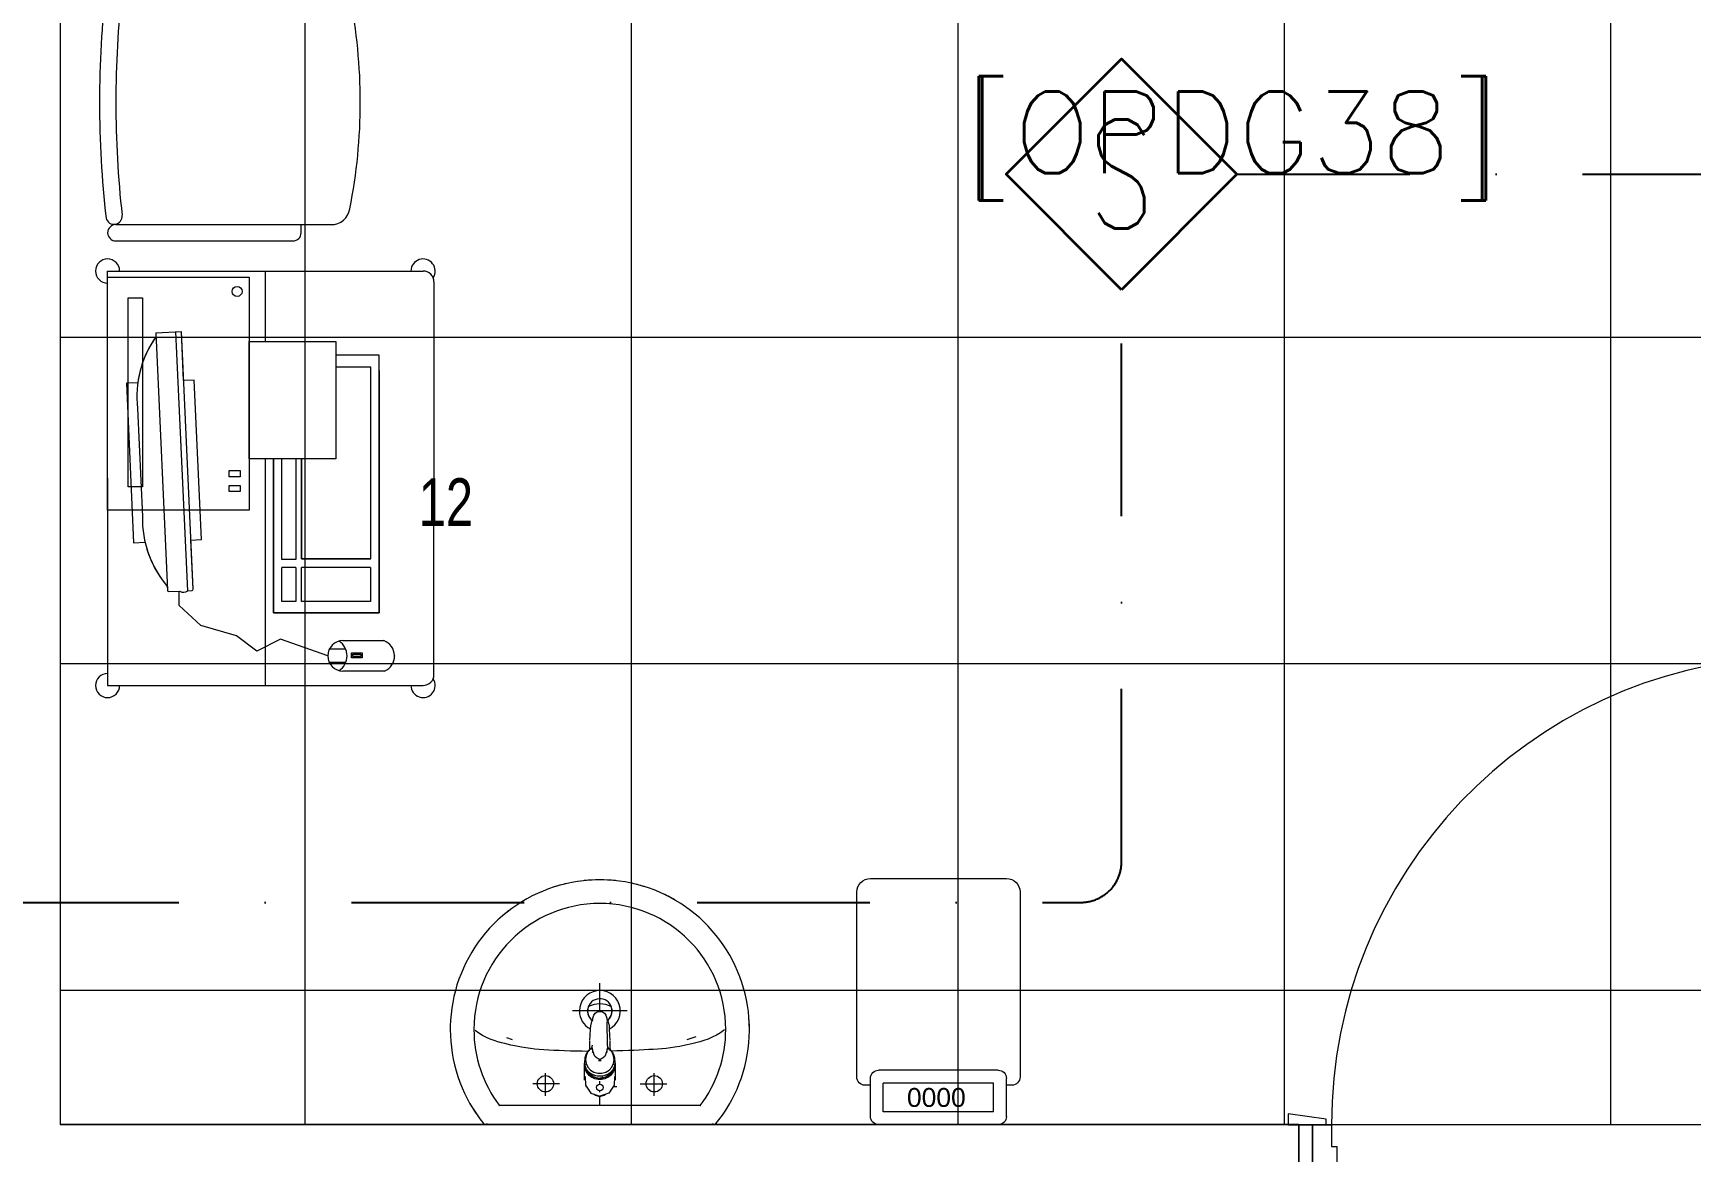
# Model space of a CAD drawing. Header units: inches. Extents: x -246178 to 57169, y -29325 to 19878.
# Drawn here: x 37900 to 40947, y -6897 to -4841 of the extents above; entities that cross this region are included whole.
import ezdxf
from ezdxf.enums import TextEntityAlignment as Align

# ---------------------------------------------------------------- set-up
doc = ezdxf.new("R2010")
doc.units = ezdxf.units.IN
doc.header["$LTSCALE"] = 25
doc.header["$MEASUREMENT"] = 0
doc.linetypes.add('DASHDOT', pattern=[25.4, 12.7, -6.35, 0, -6.35])
doc.layers.get('0').update_dxf_attribs({"color": 8})
for name, color, linetype, lineweight in [('00-Ground Floor$0$72_EGR_BASE_TEXT', 252, 'Continuous', 5), ('00-Ground Floor$0$72_EGR_EQP_TAG', 142, 'Continuous', 5), ('00-Ground Floor$0$Frame', 252, 'Continuous', 9), ('00-Ground Floor$0$LOADING', 253, 'Continuous', 5), ('00-Ground Floor$0$P-SANR-FIXT', 6, 'Continuous', 18), ('00-Ground Floor$0$P-SANR-FIXT-1', 6, 'Continuous', 13), ('00-Ground Floor$0$Walls', 251, 'Continuous', 5), ('00-Ground Floor$0$Wooden Joinery', 251, 'Continuous', 5), ('E-LITE-CLNG-CNDT', 6, 'DASHDOT', 35), ('F-ALRM-CLNG @ 100', 33, 'Continuous', 35), ('F-ALRM-CLNG-CNDT', 51, 'DASHDOT', 25)]:
    doc.layers.add(name, color=color, linetype=linetype, lineweight=lineweight)
doc.styles.add('00-Ground Floor$0$SIMPLEX', font='SIMPLEX.shx', dxfattribs={"height": 150})
doc.styles.add('00-Ground Floor$0$Standard', font='arial.ttf')
doc.styles.add('00-Ground Floor$0$X3G_ENTITY_257CFD', font='swisscl.ttf', dxfattribs={"height": 200})
doc.styles.add('DC_Simplex', font='SIMPLEX.shx', dxfattribs={"width": 0.7})

# ---------------------------------------------------------------- blocks, each defined once
blk = doc.blocks.new('00-Ground Floor$0$A$C72370EFE')
at = {"layer": '00-Ground Floor$0$Wooden Joinery'}
for p, q in [((-0.01, -0.03), (-0.01, -0.07)), ((0, -0.03), (-0.01, -0.03)), ((0.04, -0.03), (0.05, -0.03)), ((0.05, -0.03), (0.05, -0.07)), ((-0.01, -0.04), (-0.02, -0.04)), ((-0.01, -0.06), (-0.02, -0.06)), ((0.05, -0.04), (0.06, -0.04)), ((0.05, -0.06), (0.06, -0.06)), ((-0.05, -0.07), (-0.05, -0.16)), ((-0.03, -0.07), (-0.03, -0.16)), ((0, -0.07), (-0.01, -0.07)), ((0.04, -0.07), (0.05, -0.07)), ((0.07, -0.07), (0.07, -0.16)), ((0.09, -0.07), (0.09, -0.16)), ((-0.01, -0.17), (-0.02, -0.17)), ((-0.01, -0.17), (-0.01, -0.19)), ((0.05, -0.17), (0.06, -0.17)), ((0.05, -0.17), (0.05, -0.19)), ((-0.01, -0.19), (-0.02, -0.19)), ((0.05, -0.19), (0.06, -0.19))]:
    blk.add_line(p, q, dxfattribs=at)
for centre, radius, start, end in [((-0.02, -0.07), 0.03, 90, 180), ((-0.02, -0.07), 0.01, 90, 180), ((0.06, -0.07), 0.03, 0, 90), ((0.06, -0.07), 0.01, 0, 90), ((-0.02, -0.16), 0.03, 180, 270), ((-0.02, -0.16), 0.01, 180, 270), ((0.06, -0.16), 0.01, 270, 0), ((0.06, -0.16), 0.03, 270, 0)]:
    blk.add_arc(centre, radius, start, end, dxfattribs=at)
blk = doc.blocks.new('00-Ground Floor$0$A$C5DAD61B4')
at = {"layer": '00-Ground Floor$0$Wooden Joinery'}
for points in [[(80, 959.1), (80, 969.1), (10, 979.1), (10, 959.1)], [(940, 959.1), (940, 969.1), (1010, 979.1), (1010, 959.1)], [(70, 859.1), (70, 849.1), (0, 839.1), (0, 859.1)], [(120, 859.1), (120, 0), (80, 0), (80, 859.1)], [(950, 859.1), (950, 849.1), (1020, 839.1), (1020, 859.1)]]:
    blk.add_lwpolyline(points, close=True, dxfattribs=at)
for points in [[(45, 859.1), (45, 959.1), (20, 959.1), (20, 859.1), (45, 859.1)], [(45, 859.1), (80, 859.1), (80, 899.1), (90, 899.1), (90, 959.1), (45, 959.1), (45, 859.1)], [(975, 859.1), (940, 859.1), (940, 899.1), (930, 899.1), (930, 959.1), (975, 959.1), (975, 859.1)], [(975, 859.1), (975, 959.1), (1000, 959.1), (1000, 859.1), (975, 859.1)]]:
    blk.add_lwpolyline(points, dxfattribs=at)
blk.add_arc((80, 859.1), 860, 272.666, 0, dxfattribs=at)
at = {"layer": '00-Ground Floor$0$Wooden Joinery', "xscale": 999.9999999998854, "yscale": 999.9999999998854, "zscale": 999.9999999998854, "rotation": 180}
blk.add_blockref('00-Ground Floor$0$A$C72370EFE', (120, 0), dxfattribs=at)
blk = doc.blocks.new('00-Ground Floor$0$GF21016-P')
at = {"layer": '00-Ground Floor$0$LOADING', "extrusion": (-1.24384e-09, -1.20261e-09, -1)}
for p, q in [((0.0128, 0.0179), (0.0128, 0.4136)), ((0.4628, 0.0179), (0.4628, 0.4136)), ((-0.0172, 0.0179), (-0.0172, 0.3435)), ((-0.0022, 0.3585), (0.0128, 0.3585)), ((0.4778, 0.3585), (0.4628, 0.3585)), ((0.4928, 0.0179), (0.4928, 0.3435)), ((0.4778, 0.0029), (0.4778, 0.0029))]:
    blk.add_line(p, q, dxfattribs=at)
for centre, radius, start, end in [((-0.2378, -0.5362), 1.0036, 78.7568, 101.2432), ((-0.0478, 0.4136), 0.035, 0, 80.6557), ((-0.4278, 0.4136), 0.035, 99.3443, 180), ((0.0022, 0.3435), 0.015, 0, 90), ((-0.4778, 0.3435), 0.015, 90, 180), ((0.0022, 0.0179), 0.015, 270, 0), ((0.0022, 0.0179), 0.015, 180, 270), ((-0.0284, 0.0145), 0.015, 284.3864, 95.5209), ((-0.2378, 1.8734), 1.8855, 263.5119, 276.4881), ((-0.2378, 1.8928), 1.8749, 263.6341, 276.3659), ((-0.4471, 0.0145), 0.015, 84.4791, 255.6136), ((-0.4778, 0.0179), 0.015, 270, 0), ((-0.4778, 0.0179), 0.015, 180, 270)]:
    blk.add_arc(centre, radius, start, end, dxfattribs=at)
blk = doc.blocks.new('00-Ground Floor$0$FP_138-161_A_00_GFL_-0_080_Einreichung_Grundrisse_100')
at = {"layer": '00-Ground Floor$0$P-SANR-FIXT'}
blk.add_line((-0.0044, -0.0019), (-0.0045, -0.0021), dxfattribs=at)
at = {"layer": '00-Ground Floor$0$P-SANR-FIXT', "flags": 128}
blk.add_lwpolyline([(-0.0057, -0.0037), (-0.0058, -0.0039), (-0.006, -0.004)], dxfattribs=at)
blk = doc.blocks.new('00-Ground Floor$0$FP_139-161_A_00_GFL_-0_080_Einreichung_Grundrisse_100')
at = {"layer": '00-Ground Floor$0$P-SANR-FIXT'}
blk.add_line((0.0045, -0.0022), (0.0044, -0.002), dxfattribs=at)
at = {"layer": '00-Ground Floor$0$P-SANR-FIXT', "flags": 128}
blk.add_lwpolyline([(0.006, -0.004), (0.0059, -0.0039), (0.0057, -0.0038)], dxfattribs=at)
blk = doc.blocks.new('00-Ground Floor$0$IS_Ceraplus_B8204_BIM_BG _1_ - B8204AA - CERAPLUS single lever basin mixer with pop-up waste-V137-161_A_00_GFL_-0_080_Einreichung_Grundrisse_100')
at = {"layer": '00-Ground Floor$0$P-SANR-FIXT-1'}
h = blk.add_hatch(dxfattribs=at)
h.set_pattern_fill('FP_26', color=256, style=0, pattern_type=2)
h.set_pattern_definition([(225, (0.009, 0), (0.010607, -0.010607), []), (315, (0.009, 0), (0.010607, 0.010607), [])])
h.paths.add_polyline_path([(0.0056, -0.002), (0.0058, -0.0024), (0.0058, -0.0021)])
h.paths.add_polyline_path([(0.007, -0.0039), (0.0088, -0.0045), (0.0084, -0.0043)])
at = {"layer": '00-Ground Floor$0$LOADING'}
for p, q in [((-0.028, 0), (-0.028, -0.0281)), ((-0.0262, -0.0282), (-0.0263, -0.0287)), ((0.0263, -0.0287), (0.0262, -0.0282)), ((0.0262, -0.0293), (0.0263, -0.0287)), ((0.028, -0.0281), (0.028, 0)), ((-0.0274, -0.0337), (-0.0271, -0.0392)), ((-0.0137, -0.0512), (-0.0129, -0.0517)), ((0.0124, -0.052), (0.0133, -0.0515)), ((0.0185, -0.0618), (0.019, -0.0539)), ((0.019, -0.0539), (0.0188, -0.0561)), ((0.0271, -0.0392), (0.0274, -0.0337)), ((0.014, -0.0647), (0.0133, -0.1077))]:
    blk.add_line(p, q, dxfattribs=at)
at = {"layer": '00-Ground Floor$0$LOADING', "flags": 128}
for points in [[(-0.0272, -0.0069), (-0.0266, 0.009), (-0.0165, 0.0236), (0, 0.0291)], [(0.0272, -0.0069), (0.0266, 0.009), (0.0165, 0.0236), (0, 0.0291)], [(-0.0176, -0.0568), (-0.0224, -0.0513), (-0.0254, -0.0448), (-0.0264, -0.0376), (-0.0253, -0.0305), (-0.0222, -0.024), (-0.0172, -0.0186), (-0.0109, -0.0147), (-0.0037, -0.0127), (0.0037, -0.0127), (0.0109, -0.0147), (0.0172, -0.0186), (0.0222, -0.024), (0.0253, -0.0305), (0.0264, -0.0376), (0.0254, -0.0448), (0.0224, -0.0513), (0.0176, -0.0568)], [(-0.0271, -0.0393), (-0.027, -0.0403), (-0.0269, -0.0414), (-0.0267, -0.0424), (-0.0265, -0.0434), (-0.0262, -0.0444), (-0.0259, -0.0454), (-0.0255, -0.0464), (-0.0252, -0.0474), (-0.0247, -0.0484), (-0.0243, -0.0493), (-0.0238, -0.0502), (-0.0232, -0.0511), (-0.0226, -0.052), (-0.022, -0.0529), (-0.0214, -0.0537), (-0.0207, -0.0545), (-0.0199, -0.0553), (-0.0192, -0.0561), (-0.0184, -0.0568), (-0.0176, -0.0575), (-0.0173, -0.0577)], [(-0.019, -0.0539), (-0.0185, -0.0615), (-0.0185, -0.0618)], [(-0.0162, -0.0579), (-0.0156, -0.058), (-0.0151, -0.0581), (-0.0146, -0.0583), (-0.0142, -0.0586), (-0.0139, -0.0588), (-0.0138, -0.0591)], [(-0.0138, -0.0591), (-0.0139, -0.0612), (-0.014, -0.0633)], [(0.0138, -0.0591), (0.0139, -0.0588), (0.0142, -0.0586), (0.0146, -0.0583), (0.0151, -0.0581), (0.0156, -0.058), (0.0162, -0.0579)], [(0.014, -0.0633), (0.0139, -0.0612), (0.0138, -0.0591)], [(0.0171, -0.0578), (0.0174, -0.0575), (0.0176, -0.0568)], [(0.0173, -0.0577), (0.0181, -0.057), (0.0189, -0.0563), (0.0197, -0.0556), (0.0204, -0.0548), (0.0211, -0.054), (0.0218, -0.0532), (0.0224, -0.0523), (0.023, -0.0514), (0.0236, -0.0505), (0.0241, -0.0496), (0.0246, -0.0487), (0.025, -0.0477), (0.0254, -0.0467), (0.0258, -0.0458), (0.0261, -0.0448), (0.0264, -0.0437), (0.0266, -0.0427), (0.0268, -0.0417), (0.027, -0.0407), (0.0271, -0.0396), (0.0271, -0.0393)], [(-0.0181, -0.0728), (-0.0177, -0.083), (-0.0172, -0.0938)], [(0.0172, -0.0938), (0.0177, -0.083), (0.0181, -0.0728)], [(0.0184, -0.0651), (0.0184, -0.0652), (0.0184, -0.0652), (0.0184, -0.0652), (0.0184, -0.0654), (0.0184, -0.0655)], [(-0.0129, -0.1142), (-0.0124, -0.1161), (-0.0118, -0.1179), (-0.0109, -0.1197), (-0.0098, -0.1214), (-0.0084, -0.123), (-0.0067, -0.1244), (-0.0047, -0.1255), (-0.0025, -0.1263), (0, -0.1266)], [(0, -0.1266), (0.0025, -0.1263), (0.0047, -0.1255), (0.0067, -0.1244), (0.0084, -0.123), (0.0098, -0.1214), (0.0109, -0.1197), (0.0118, -0.1179), (0.0124, -0.1161), (0.0129, -0.1142)]]:
    blk.add_lwpolyline(points, dxfattribs=at)
at = {"layer": '00-Ground Floor$0$LOADING'}
for centre, radius, start, end in [((0, 0.0135), 0.00603, 0, 180), ((0, 0.0135), 0.00603, 180, 0), ((-0.009, 0), 0.005, 300, 315), ((0.009, 0), 0.005, 225, 240)]:
    blk.add_arc(centre, radius, start, end, dxfattribs=at)
for centre, major_axis, start_param, end_param in [((0, -0.0281), (-0.028, 0), 4.712389, 6.47291), ((0, -0.0287), (0.0267, 0), 1.570796, 3.036556), ((0, -0.0287), (0.0263, 0), 2.625648, 2.791756), ((0, -0.0287), (-0.0263, 0), 4.712389, 5.759587), ((0, -0.0281), (0.028, 0), 6.093357, 7.853982), ((0, -0.0287), (0.0267, 0), 0.105099, 1.570796), ((0, -0.0287), (0.0262, 0), 0.523599, 1.570796), ((0, -0.0287), (0.0262, 0), 0.349919, 0.515945), ((0, -0.0321), (0.0275, 0), 3.141823, 3.202701), ((0, -0.0321), (0.0275, 0), 3.239313, 3.439417), ((0, -0.0281), (0.028, 0), 3.371221, 3.483334), ((0, -0.0312), (0.0248, 0), 4.111947, 4.191073), ((0, -0.0281), (0.028, 0), 4.202431, 4.259552), ((0, -0.0287), (0.0263, 0), 4.169225, 4.2325), ((0, -0.0281), (0.028, 0), 5.172057, 5.222265), ((0, -0.0287), (0.0267, 0), 6.059374, 6.108652), ((0, -0.0321), (0.0275, 0), 5.985527, 6.185455), ((0, -0.0281), (0.028, 0), 5.94107, 6.05344), ((0, -0.0321), (0.0275, 0), 6.222066, 6.282955)]:
    blk.add_ellipse(centre, major_axis=major_axis, ratio=0.961262, start_param=start_param, end_param=end_param, dxfattribs=at)
for points, knots in [([(-0.0215, -0.0162), (-0.0216, -0.0163), (-0.0219, -0.0167), (-0.0227, -0.0177), (-0.0238, -0.0192), (-0.0249, -0.0211), (-0.0258, -0.0231), (-0.0266, -0.0253), (-0.0273, -0.0282), (-0.0275, -0.0305), (-0.0275, -0.0321)], [0.7859035, 0.7859035, 0.7859035, 0.7859035, 0.7916667, 0.8055556, 0.8333333, 0.8611111, 0.8888889, 0.9166667, 0.9444444, 1, 1, 1, 1]), ([(0.021, -0.0157), (0.0208, -0.0154), (0.0203, -0.0149), (0.0192, -0.0139), (0.0177, -0.0127), (0.0161, -0.0117), (0.0148, -0.0109), (0.0138, -0.0104), (0.0127, -0.0099), (0.0113, -0.0093), (0.0087, -0.0084), (0.0048, -0.0075), (0, -0.0071), (-0.0048, -0.0075), (-0.0087, -0.0084), (-0.0113, -0.0093), (-0.0127, -0.0099), (-0.0138, -0.0104), (-0.0148, -0.0109), (-0.0161, -0.0117), (-0.0177, -0.0127), (-0.0191, -0.0139), (-0.0202, -0.0149), (-0.0208, -0.0154), (-0.021, -0.0157)], [0.2222222, 0.2222222, 0.2222222, 0.2222222, 0.2361111, 0.25, 0.2777778, 0.3055556, 0.3194444, 0.3333333, 0.3472222, 0.3611111, 0.3888889, 0.4444444, 0.5, 0.5555556, 0.6111111, 0.6388889, 0.6527778, 0.6666667, 0.6805556, 0.6944444, 0.7222222, 0.75, 0.7638889, 0.7777778, 0.7777778, 0.7777778, 0.7777778]), ([(0.0275, -0.0321), (0.0275, -0.0305), (0.0273, -0.0282), (0.0266, -0.0253), (0.0258, -0.0231), (0.0249, -0.0211), (0.0238, -0.0192), (0.0227, -0.0177), (0.0219, -0.0167), (0.0216, -0.0163), (0.0215, -0.0162)], [0, 0, 0, 0, 0.0555556, 0.0833333, 0.1111111, 0.1388889, 0.1666667, 0.1944444, 0.2083333, 0.2142181, 0.2142181, 0.2142181, 0.2142181]), ([(-0.0188, -0.0538), (-0.0188, -0.0547), (-0.0186, -0.0582), (-0.0185, -0.0619), (-0.0184, -0.0646)], [0.6724021, 0.6724021, 0.6724021, 0.6724021, 0.75, 1, 1, 1, 1]), ([(-0.0162, -0.0579), (-0.0162, -0.0578), (-0.0163, -0.0578), (-0.0165, -0.0577), (-0.0166, -0.0575), (-0.0167, -0.0574), (-0.0169, -0.0573), (-0.017, -0.0572), (-0.0172, -0.0571), (-0.0173, -0.057), (-0.0175, -0.0569), (-0.0176, -0.0568)], [0, 0, 0, 0, 0.1, 0.2, 0.3, 0.4, 0.5, 0.6, 0.7, 0.8, 1, 1, 1, 1]), ([(-0.0148, -0.0587), (-0.015, -0.0586), (-0.0159, -0.0583), (-0.0167, -0.058), (-0.0172, -0.0578)], [0.8, 0.8, 0.8, 0.8, 0.85, 1, 1, 1, 1]), ([(0, -0.0378), (-0.0005, -0.038), (-0.0012, -0.0384), (-0.0021, -0.0389), (-0.0028, -0.0393), (-0.0035, -0.0397), (-0.0042, -0.04), (-0.0049, -0.0405), (-0.0055, -0.0409), (-0.0061, -0.0414), (-0.0067, -0.0419), (-0.0072, -0.0424), (-0.0078, -0.0429), (-0.0083, -0.0435), (-0.0088, -0.0441), (-0.0092, -0.0446), (-0.0096, -0.0452), (-0.01, -0.0459), (-0.0103, -0.0466), (-0.0105, -0.0472), (-0.0107, -0.0477), (-0.0108, -0.0481), (-0.0109, -0.0484), (-0.0111, -0.0489), (-0.0114, -0.0497), (-0.0118, -0.0509), (-0.0122, -0.0521), (-0.0124, -0.053), (-0.0126, -0.0537), (-0.0128, -0.0544), (-0.0129, -0.0552), (-0.0131, -0.0559), (-0.0132, -0.0566), (-0.0134, -0.0572), (-0.0136, -0.0581), (-0.0137, -0.0587), (-0.0138, -0.0591)], [0, 0, 0, 0, 0.055556, 0.083333, 0.111111, 0.138889, 0.166667, 0.194444, 0.222222, 0.25, 0.277778, 0.305556, 0.333333, 0.361111, 0.388889, 0.416667, 0.444444, 0.472222, 0.5, 0.527778, 0.541667, 0.555556, 0.569444, 0.583333, 0.611111, 0.666667, 0.722222, 0.75, 0.777778, 0.805556, 0.833333, 0.861111, 0.888889, 0.916667, 0.944444, 1, 1, 1, 1]), ([(0, -0.0357), (-0.0006, -0.0357), (-0.0013, -0.0357), (-0.002, -0.0357), (-0.0022, -0.0357)], [0, 0, 0, 0, 0.1, 0.1298359, 0.1298359, 0.1298359, 0.1298359]), ([(0.0022, -0.0357), (0.002, -0.0357), (0.0013, -0.0357), (0.0006, -0.0357), (0, -0.0357)], [0.8701578, 0.8701578, 0.8701578, 0.8701578, 0.9, 1, 1, 1, 1]), ([(0.0138, -0.0591), (0.0137, -0.0587), (0.0136, -0.0581), (0.0134, -0.0572), (0.0132, -0.0566), (0.0131, -0.0559), (0.0129, -0.0552), (0.0128, -0.0544), (0.0126, -0.0537), (0.0124, -0.053), (0.0122, -0.0521), (0.0118, -0.0509), (0.0114, -0.0497), (0.0111, -0.0489), (0.0109, -0.0484), (0.0108, -0.0481), (0.0107, -0.0477), (0.0105, -0.0472), (0.0103, -0.0466), (0.01, -0.0459), (0.0096, -0.0452), (0.0092, -0.0446), (0.0088, -0.0441), (0.0083, -0.0435), (0.0078, -0.0429), (0.0072, -0.0424), (0.0067, -0.0419), (0.0061, -0.0414), (0.0055, -0.0409), (0.0049, -0.0405), (0.0042, -0.04), (0.0035, -0.0397), (0.0028, -0.0393), (0.0021, -0.0389), (0.0012, -0.0384), (0.0005, -0.038), (0, -0.0378)], [0, 0, 0, 0, 0.055556, 0.083333, 0.111111, 0.138889, 0.166667, 0.194444, 0.222222, 0.25, 0.277778, 0.333333, 0.388889, 0.416667, 0.430556, 0.444444, 0.458333, 0.472222, 0.5, 0.527778, 0.555556, 0.583333, 0.611111, 0.638889, 0.666667, 0.694444, 0.722222, 0.75, 0.777778, 0.805556, 0.833333, 0.861111, 0.888889, 0.916667, 0.944444, 1, 1, 1, 1]), ([(0.0141, -0.0613), (0.0141, -0.0611), (0.0143, -0.0608), (0.0145, -0.0604), (0.0148, -0.06), (0.0151, -0.0596), (0.0153, -0.0594), (0.0155, -0.0592), (0.0156, -0.059), (0.0158, -0.0588), (0.016, -0.0587), (0.0163, -0.0585), (0.0165, -0.0583), (0.0166, -0.0582)], [0.3333333, 0.3333333, 0.3333333, 0.3333333, 0.4166667, 0.5, 0.5833333, 0.6666667, 0.7083333, 0.75, 0.7916667, 0.8333333, 0.875, 0.9166667, 1, 1, 1, 1]), ([(0.0176, -0.0568), (0.0175, -0.0569), (0.0173, -0.057), (0.0172, -0.0571), (0.017, -0.0572), (0.0169, -0.0573), (0.0167, -0.0574), (0.0166, -0.0575), (0.0165, -0.0577), (0.0163, -0.0578), (0.0162, -0.0578), (0.0162, -0.0579)], [0, 0, 0, 0, 0.2, 0.3, 0.4, 0.5, 0.6, 0.7, 0.8, 0.9, 1, 1, 1, 1]), ([(0.0184, -0.0646), (0.0185, -0.0619), (0.0186, -0.0582), (0.0188, -0.0547), (0.0188, -0.0538)], [0, 0, 0, 0, 0.25, 0.3275586, 0.3275586, 0.3275586, 0.3275586]), ([(-0.0131, -0.1116), (-0.0132, -0.1115), (-0.0135, -0.1109), (-0.0141, -0.1099), (-0.0147, -0.1086), (-0.0153, -0.1072), (-0.0159, -0.1053), (-0.0167, -0.1021), (-0.0171, -0.0992), (-0.0171, -0.0973)], [0.4856715, 0.4856715, 0.4856715, 0.4856715, 0.5, 0.55, 0.6, 0.65, 0.7, 0.8, 1, 1, 1, 1]), ([(-0.0132, -0.1091), (-0.0132, -0.1096), (-0.0132, -0.1103), (-0.0132, -0.1111), (-0.0132, -0.1115), (-0.0132, -0.1118), (-0.0131, -0.1122), (-0.0131, -0.1125), (-0.0131, -0.1128), (-0.0131, -0.1131), (-0.013, -0.1134), (-0.013, -0.1138), (-0.0129, -0.1141), (-0.0129, -0.1142)], [0.2, 0.2, 0.2, 0.2, 0.4, 0.5, 0.55, 0.6, 0.65, 0.7, 0.75, 0.8, 0.85, 0.9, 1, 1, 1, 1]), ([(0.0129, -0.1142), (0.0129, -0.1141), (0.013, -0.1138), (0.013, -0.1134), (0.0131, -0.1131), (0.0131, -0.1128), (0.0131, -0.1125), (0.0131, -0.1122), (0.0132, -0.1118), (0.0132, -0.1115), (0.0132, -0.1111), (0.0132, -0.1103), (0.0132, -0.1096), (0.0132, -0.1091)], [0, 0, 0, 0, 0.1, 0.15, 0.2, 0.25, 0.3, 0.35, 0.4, 0.45, 0.5, 0.6, 0.8, 0.8, 0.8, 0.8]), ([(0.0131, -0.1116), (0.0133, -0.1113), (0.0137, -0.1106), (0.0142, -0.1096), (0.0147, -0.1084), (0.0153, -0.1072), (0.0159, -0.1053), (0.0167, -0.1021), (0.0171, -0.0992), (0.0171, -0.0973)], [-0.5143371, -0.5143371, -0.5143371, -0.5143371, -0.475, -0.4375, -0.4, -0.35, -0.3, -0.2, 0, 0, 0, 0])]:
    blk.add_open_spline(points, degree=3, knots=knots, dxfattribs=at)
for points in [[(-0.0172, -0.0578), (-0.0171, -0.0578), (-0.0169, -0.058), (-0.0167, -0.0581), (-0.0166, -0.0582)], [(-0.0162, -0.0579), (-0.0162, -0.0579), (-0.0164, -0.0581), (-0.0165, -0.0582), (-0.0166, -0.0583), (-0.0166, -0.0582), (-0.0166, -0.0582)], [(-0.0166, -0.0582), (-0.0163, -0.0585), (-0.0156, -0.059), (-0.0148, -0.0599), (-0.0142, -0.0609), (-0.0139, -0.0617), (-0.0138, -0.0621)], [(0.0172, -0.0578), (0.0168, -0.0579), (0.0158, -0.0583), (0.0147, -0.0587), (0.0141, -0.059)], [(0.0166, -0.0582), (0.0166, -0.0582), (0.0166, -0.0583), (0.0165, -0.0582), (0.0164, -0.0581), (0.0162, -0.0579), (0.0162, -0.0579)], [(0.0166, -0.0582), (0.0167, -0.0582), (0.0168, -0.0581), (0.0169, -0.058), (0.0169, -0.058)], [(0.0169, -0.058), (0.017, -0.0579), (0.0171, -0.0579), (0.0171, -0.0578)], [(-0.0184, -0.0646), (-0.0183, -0.0659), (-0.0182, -0.0684), (-0.0181, -0.0709), (-0.0181, -0.0721)], [(-0.014, -0.0633), (-0.014, -0.0633), (-0.014, -0.0633), (-0.014, -0.0633)], [(-0.014, -0.0646), (-0.014, -0.0644), (-0.014, -0.064), (-0.014, -0.0635), (-0.014, -0.0633)], [(0.014, -0.0633), (0.014, -0.0633), (0.014, -0.0633), (0.014, -0.0633)], [(0.014, -0.0633), (0.014, -0.0635), (0.014, -0.064), (0.014, -0.0644), (0.014, -0.0647)], [(0.0181, -0.0721), (0.0181, -0.0709), (0.0182, -0.0684), (0.0183, -0.0659), (0.0184, -0.0646)], [(-0.0172, -0.0938), (-0.0172, -0.0944), (-0.0172, -0.0956), (-0.0171, -0.0967), (-0.0171, -0.0973)], [(0.0171, -0.0973), (0.0171, -0.0967), (0.0172, -0.0956), (0.0172, -0.0944), (0.0172, -0.0938)]]:
    blk.add_open_spline(points, degree=3, dxfattribs=at)
for name in ['00-Ground Floor$0$FP_138-161_A_00_GFL_-0_080_Einreichung_Grundrisse_100', '00-Ground Floor$0$FP_139-161_A_00_GFL_-0_080_Einreichung_Grundrisse_100']:
    blk.add_blockref(name, (0, 0), dxfattribs=at)
blk = doc.blocks.new('00-Ground Floor$0$_100_WB_KER_REN_55x45x18 - _100_WB_KER_REN_55x45x18-V63-161_A_00_GFL_-0_080_Einreichung_Grundrisse_100')
at = {"layer": '00-Ground Floor$0$LOADING'}
for p, q in [((-0.2075, 0.225), (-0.2075, 0.2227)), ((0.2074, 0.225), (-0.2074, 0.225)), ((0.2075, 0.2227), (0.2075, 0.225)), ((-0.1855, 0.1899), (0.1855, 0.1899)), ((0, 0.1899), (0, 0.1724)), ((-0.1, 0.172), (-0.1, 0.1303)), ((-0.0259, 0.155), (-0.0315, 0.155)), ((0, 0.1656), (0, 0.1628)), ((0.026, 0.155), (0.0248, 0.155)), ((0.1, 0.172), (0.1, 0.1303)), ((-0.0744, 0.15), (-0.1234, 0.15)), ((0, 0.1509), (0, 0.1454)), ((0, 0.1422), (0, 0.1399)), ((0.0744, 0.15), (0.1234, 0.15)), ((-0.1763, 0.0637), (-0.1598, 0.0692)), ((0.1605, 0.0691), (0.1707, 0.0656)), ((-0.05, 0.0161), (0.05, 0.0161)), ((0, 0.0168), (0, -0.0348))]:
    blk.add_line(p, q, dxfattribs=at)
at = {"layer": '00-Ground Floor$0$LOADING', "flags": 128}
for points in [[(-0.2121, 0.225), (-0.219, 0.2164), (-0.2254, 0.2075), (-0.2316, 0.1983), (-0.2373, 0.189), (-0.2427, 0.1794), (-0.2476, 0.1696), (-0.2522, 0.1596), (-0.2564, 0.1494), (-0.2602, 0.1391), (-0.2635, 0.1286), (-0.2665, 0.118), (-0.269, 0.1073), (-0.271, 0.0965), (-0.2727, 0.0856), (-0.2739, 0.0747), (-0.2747, 0.0637), (-0.275, 0.0527), (-0.275, 0.05)], [(0.275, 0.05), (0.2748, 0.061), (0.2741, 0.072), (0.273, 0.0829), (0.2715, 0.0938), (0.2695, 0.1046), (0.2671, 0.1154), (0.2643, 0.126), (0.261, 0.1365), (0.2574, 0.1469), (0.2533, 0.1571), (0.2488, 0.1671), (0.2439, 0.177), (0.2387, 0.1866), (0.233, 0.1961), (0.227, 0.2053), (0.2206, 0.2142), (0.2138, 0.2229), (0.2121, 0.225)], [(-0.275, 0.05), (-0.2748, 0.039), (-0.2741, 0.028), (-0.273, 0.0171), (-0.2715, 0.0062), (-0.2695, -0.0046), (-0.2671, -0.0154), (-0.2643, -0.026), (-0.261, -0.0365), (-0.2574, -0.0469), (-0.2533, -0.0571), (-0.2488, -0.0671), (-0.2439, -0.077), (-0.2387, -0.0866), (-0.233, -0.0961), (-0.227, -0.1053), (-0.2206, -0.1142), (-0.2138, -0.1229), (-0.2067, -0.1313), (-0.1993, -0.1395), (-0.1916, -0.1473), (-0.1836, -0.1548), (-0.1752, -0.162), (-0.1666, -0.1688), (-0.1577, -0.1753), (-0.1486, -0.1814), (-0.1392, -0.1872), (-0.1296, -0.1925), (-0.1198, -0.1975), (-0.1098, -0.2021), (-0.0996, -0.2063), (-0.0893, -0.2101), (-0.0788, -0.2135), (-0.0682, -0.2164), (-0.0575, -0.2189), (-0.0467, -0.221), (-0.0359, -0.2227), (-0.0249, -0.2239), (-0.014, -0.2246), (-0.003, -0.225), (0.008, -0.2249), (0.019, -0.2243), (0.03, -0.2234), (0.0409, -0.2219), (0.0517, -0.2201), (0.0625, -0.2178), (0.0731, -0.2151), (0.0837, -0.212), (0.0941, -0.2084), (0.1043, -0.2044), (0.1144, -0.2001), (0.1243, -0.1953), (0.1341, -0.1901), (0.1436, -0.1846), (0.1528, -0.1786), (0.1618, -0.1723), (0.1706, -0.1657), (0.1791, -0.1587), (0.1873, -0.1514), (0.1952, -0.1437), (0.2028, -0.1358), (0.21, -0.1275), (0.217, -0.119), (0.2236, -0.1101), (0.2298, -0.1011), (0.2356, -0.0918), (0.2411, -0.0822), (0.2462, -0.0725), (0.2509, -0.0625), (0.2552, -0.0524), (0.2591, -0.0421), (0.2626, -0.0317), (0.2656, -0.0211), (0.2683, -0.0104), (0.2705, 0.0003), (0.2722, 0.0112), (0.2736, 0.0221), (0.2745, 0.0331), (0.2749, 0.0441), (0.275, 0.05)]]:
    blk.add_lwpolyline(points, dxfattribs=at)
at = {"layer": '00-Ground Floor$0$LOADING'}
for centre in [(-0.1, 0.15), (0.1, 0.15)]:
    blk.add_circle(centre, 0.015, dxfattribs=at)
for centre, radius, start, end in [((0, 0.05), 0.275, 140.4788, 141.2381), ((0, 0.05), 0.275, 38.7619, 39.5212), ((0, 0.05), 0.275, 145.9324, 150.3591), ((0, 0.05), 0.2315, 142.8209, 180), ((0, 0.05), 0.2315, 0, 37.1791), ((0, 0.05), 0.275, 29.6409, 34.0676), ((0, 0.155), 0.0175, 54.0899, 125.9101), ((0, 0.155), 0.0175, 68.869, 83.8798), ((0, 0.155), 0.0175, 251.9463, 258.2346), ((0, 0.05), 0.275, 180, 183.6225), ((0, 0.05), 0.2315, 180, 0), ((0, 0.0161), 0.0375, 117.1305, 0), ((0, 0.0161), 0.0225, 129.5025, 0), ((0, 0.0161), 0.0225, 138.0808, 143.3939), ((0, 0.0161), 0.0225, 0, 51.4286), ((0, 0.0161), 0.0225, 36.616, 41.9265), ((0, 0.0161), 0.0375, 0, 61.4146), ((0, 0.0161), 0.0225, 180, 193.3417), ((0, 0.0161), 0.0225, 197.0466, 201.508), ((0, 0.0161), 0.0225, 156.725, 162.0134), ((0, 0.05), 0.047, 243.4433, 296.5567), ((0, 0.0161), 0.0225, 17.9887, 23.276), ((0, 0.0161), 0.0225, 338.492, 342.9534), ((0, 0.0161), 0.0225, 346.6583, 0), ((0, 0.05), 0.275, 307.6689, 312), ((0, 0.05), 0.275, 240, 245.6589), ((0, 0.05), 0.275, 252, 257.5535), ((0, 0.05), 0.275, 282.9241, 288), ((0, 0.05), 0.275, 264, 276)]:
    blk.add_arc(centre, radius, start, end, dxfattribs=at)
for points, knots in [([(-0.2074, 0.225), (-0.2078, 0.225), (-0.2086, 0.225), (-0.2095, 0.225), (-0.2102, 0.225), (-0.2106, 0.225), (-0.2109, 0.225), (-0.2111, 0.225), (-0.2114, 0.225), (-0.2116, 0.225), (-0.2118, 0.225), (-0.2119, 0.225), (-0.2119, 0.225)], [-1, -1, -1, -1, -0.8333333, -0.6666667, -0.5833333, -0.5, -0.4583333, -0.4166667, -0.3333333, -0.2916667, -0.25, -0.1666667, -0.1666667, -0.1666667, -0.1666667]), ([(0.2119, 0.225), (0.2119, 0.225), (0.2118, 0.225), (0.2116, 0.225), (0.2114, 0.225), (0.2111, 0.225), (0.2109, 0.225), (0.2106, 0.225), (0.2102, 0.225), (0.2095, 0.225), (0.2086, 0.225), (0.2078, 0.225), (0.2074, 0.225)], [-0.8333333, -0.8333333, -0.8333333, -0.8333333, -0.75, -0.7083333, -0.6666667, -0.5833333, -0.5416667, -0.5, -0.4166667, -0.3333333, -0.1666667, 0, 0, 0, 0]), ([(-0.0037, 0.1721), (-0.0046, 0.1719), (-0.0064, 0.1714), (-0.0081, 0.1705), (-0.009, 0.17)], [0.5653198, 0.5653198, 0.5653198, 0.5653198, 0.6111111, 0.6666667, 0.6666667, 0.6666667, 0.6666667]), ([(0.009, 0.17), (0.0086, 0.1703), (0.0077, 0.1708), (0.0059, 0.1715), (0.0046, 0.1719), (0.0037, 0.1721)], [0.3333333, 0.3333333, 0.3333333, 0.3333333, 0.3611111, 0.3888889, 0.4346482, 0.4346482, 0.4346482, 0.4346482]), ([(-0.2294, 0.0509), (-0.2103, 0.066), (-0.1431, 0.0839), (-0.1084, 0.0863), (-0.0496, 0.0893), (-0.0206, 0.0899)], [0.0392191, 0.0392191, 0.0392191, 0.0392191, 0.1715289, 0.4228457, 0.6475389, 0.6475389, 0.6475389, 0.6475389]), ([(0.0209, 0.0903), (0.0512, 0.0901), (0.1113, 0.0879), (0.1514, 0.0828), (0.2115, 0.0665), (0.2292, 0.052)], [0.7533082, 0.7533082, 0.7533082, 0.7533082, 0.9865548, 1.235629, 1.3638988, 1.3638988, 1.3638988, 1.3638988]), ([(-0.0141, 0.0337), (-0.0162, 0.0319), (-0.0207, 0.0267), (-0.0225, 0.02), (-0.0225, 0.0161)], [0.7144203, 0.7144203, 0.7144203, 0.7144203, 0.8333333, 1, 1, 1, 1]), ([(0.0225, 0.0161), (0.0225, 0.0187), (0.0216, 0.0239), (0.0182, 0.0298), (0.0152, 0.0327), (0.0141, 0.0337)], [0, 0, 0, 0, 0.1111111, 0.2222222, 0.285568, 0.285568, 0.285568, 0.285568])]:
    blk.add_open_spline(points, degree=3, knots=knots, dxfattribs=at)
for points in [[(-0.2075, 0.2227), (-0.2075, 0.2231), (-0.2075, 0.2235), (-0.2075, 0.2239)], [(0.2075, 0.2239), (0.2075, 0.2235), (0.2075, 0.2231), (0.2075, 0.2227)], [(-0.1852, 0.1899), (-0.1853, 0.1899), (-0.1854, 0.1899), (-0.1855, 0.1899)], [(0.1855, 0.1899), (0.1854, 0.1899), (0.1853, 0.1899), (0.1852, 0.1899)], [(-0.0009, 0.1725), (-0.0013, 0.1725), (-0.0018, 0.1724), (-0.0022, 0.1724)], [(0.0022, 0.1724), (0.0018, 0.1724), (0.0013, 0.1725), (0.0009, 0.1725)], [(-0.0225, 0.0161), (-0.0225, 0.0147), (-0.0222, 0.012), (-0.0215, 0.0093), (-0.021, 0.008)], [(0.021, 0.008), (0.0215, 0.0093), (0.0222, 0.012), (0.0225, 0.0147), (0.0225, 0.0161)]]:
    blk.add_open_spline(points, degree=3, dxfattribs=at)
at = {"layer": '00-Ground Floor$0$LOADING', "xscale": -1, "rotation": 5.088887490341627e-12}
blk.add_blockref('00-Ground Floor$0$IS_Ceraplus_B8204_BIM_BG _1_ - B8204AA - CERAPLUS single lever basin mixer with pop-up waste-V137-161_A_00_GFL_-0_080_Einreichung_Grundrisse_100', (0, 0.1434), dxfattribs=at)
blk = doc.blocks.new('00-Ground Floor$0$HF13461A-P')
at = {"layer": '00-Ground Floor$0$LOADING'}
for p, q in [((0.0229, 0.4353), (0.0229, 0.3653)), ((0.2579, 0.4503), (0.0379, 0.4503)), ((0.2729, 0.4353), (0.2729, 0.3653)), ((0.2493, 0.4266), (0.0466, 0.4266)), ((0.0466, 0.4266), (0.0466, 0.3739)), ((0.2493, 0.4266), (0.2493, 0.3739)), ((0.0229, 0.3778), (0.0129, 0.3778)), ((0.2493, 0.3739), (0.0466, 0.3739)), ((0.2829, 0.3778), (0.2729, 0.3778)), ((-0.0021, 0.3628), (-0.0021, 0.0228)), ((0.2579, 0.3503), (0.0379, 0.3503)), ((0.2979, 0.0228), (0.2979, 0.3628)), ((0.0229, -0.0022), (0.2729, -0.0022))]:
    blk.add_line(p, q, dxfattribs=at)
for centre, radius, start, end in [((0.0379, 0.4353), 0.015, 90, 180), ((0.2579, 0.4353), 0.015, 0, 90), ((0.0129, 0.3628), 0.015, 90, 180), ((0.2829, 0.3628), 0.015, 0, 90), ((0.0379, 0.3653), 0.015, 180, 270), ((0.2579, 0.3653), 0.015, 270, 0), ((0.0229, 0.0228), 0.025, 180, 270), ((0.2729, 0.0228), 0.025, 270, 0)]:
    blk.add_arc(centre, radius, start, end, dxfattribs=at)
at = {"layer": '00-Ground Floor$0$LOADING', "style": '00-Ground Floor$0$Standard'}
blk.add_text('0000', height=0.03477, dxfattribs=at).set_placement((0.0901, 0.3829))
blk = doc.blocks.new('00-Ground Floor$0$M.168.61.15')
at = {"layer": '00-Ground Floor$0$LOADING'}
for p, q in [((-10248.8, 19911.8), (-10248.8, 20292.7)), ((-10248.8, 20292.7), (-9668.8, 20292.7)), ((-9958.8, 20292.7), (-9958.8, 20163.4)), ((-9648.8, 20272.7), (-9648.8, 19911.8)), ((-10160.3, 20179.3), (-10113, 20181.5)), ((-10160.3, 20179.3), (-10138.7, 19705.9)), ((-10101.1, 19705.1), (-10123, 20181)), ((-10091.3, 19708), (-10113, 20181.7)), ((-10108.9, 20091.4), (-10113, 20181.7)), ((-10193.1, 20087.5), (-10214.1, 20086.6)), ((-10193.1, 20087.5), (-10214.1, 20086.6)), ((-10214.1, 20086.6), (-10200.8, 19793.4)), ((-10214.1, 20086.6), (-10200.8, 19793.4)), ((-10089.4, 20092.2), (-10108.9, 20091.4)), ((-10089.4, 20092.2), (-10108.9, 20091.4)), ((-10076.1, 19799.1), (-10089.4, 20092.2)), ((-10076.1, 19799.1), (-10089.4, 20092.2)), ((-9749.5, 20110), (-9749.5, 19664.7)), ((-9749.5, 19664.7), (-9749.5, 20110)), ((-9765.1, 20069.2), (-9765.1, 19763.5)), ((-10193.8, 20040.3), (-10184.8, 19841.3)), ((-9958.8, 19947.3), (-9958.8, 19530.9)), ((-9944, 19664.7), (-9944, 19947.3)), ((-9944, 19947.3), (-9944, 19664.7)), ((-9902.4, 19947.3), (-9902.4, 19762.4)), ((-9892, 19763.5), (-9892, 19947.3)), ((-10248.8, 19911.8), (-10248.8, 19530.9)), ((-9648.8, 19550.9), (-9648.8, 19911.8)), ((-10200.8, 19793.4), (-10179.8, 19794.3)), ((-10200.8, 19793.4), (-10179.9, 19794.3)), ((-10095.5, 19798.2), (-10076.1, 19799.1)), ((-10095.5, 19798.2), (-10076.1, 19799.1)), ((-10091.3, 19708), (-10095.5, 19798.2)), ((-9928.4, 19685.5), (-9928.4, 19747.9)), ((-9902.4, 19747.9), (-9928.4, 19747.9)), ((-9902.4, 19747.9), (-9902.4, 19685.5)), ((-9765.1, 19763.5), (-9892, 19763.5)), ((-9765.1, 19747.9), (-9892, 19747.9)), ((-9892, 19685.5), (-9892, 19747.9)), ((-9765.1, 19747.9), (-9765.1, 19685.5)), ((-10139, 19713.2), (-10138.7, 19705.9)), ((-10136.6, 19704), (-10116.2, 19704.2)), ((-10136.6, 19704), (-10116.2, 19704.2)), ((-10116.9, 19677.7), (-10117.2, 19704.2)), ((-10101.1, 19705.1), (-10093.2, 19705.8)), ((-10101.1, 19705.1), (-10093.2, 19705.8)), ((-10077.1, 19641.4), (-10116.9, 19677.7)), ((-9749.5, 19664.7), (-9944, 19664.7)), ((-9944, 19664.7), (-9749.5, 19664.7)), ((-9902.4, 19685.5), (-9928.4, 19685.5)), ((-9765.1, 19685.5), (-9892, 19685.5)), ((-10011.5, 19622.3), (-10077.1, 19641.4)), ((-9974.3, 19593.8), (-10011.5, 19622.3)), ((-9931.1, 19616.3), (-9974.3, 19593.8)), ((-9844, 19585.4), (-9931.1, 19616.3)), ((-9811, 19597.7), (-9841.1, 19597.7)), ((-9811, 19573), (-9841.1, 19573)), ((-10248.8, 19530.9), (-9668.8, 19530.9))]:
    blk.add_line(p, q, dxfattribs=at)
for points in [[(-9988.6, 20281.4), (-9988.6, 19853.1), (-10248.8, 19853.1), (-10248.8, 20281.4)], [(-10184.6, 20243.5), (-10184.6, 19896.1), (-10210.9, 19896.1), (-10210.9, 20243.5)], [(-9829.3, 20163.4), (-9829.3, 19947.3), (-9988.6, 19947.3), (-9988.6, 20163.4)], [(-10004.9, 19926), (-10004.9, 19914.5), (-10025, 19914.5), (-10025, 19926)], [(-10004.9, 19898.7), (-10004.9, 19887.3), (-10025, 19887.3), (-10025, 19898.7)], [(-9780.9, 19591), (-9780.9, 19581.8), (-9800.5, 19581.8), (-9800.5, 19591)], [(-9783.4, 19588.5), (-9783.4, 19584.3), (-9798, 19584.3), (-9798, 19588.5)]]:
    blk.add_lwpolyline(points, close=True, dxfattribs=at)
for points in [[(-9944, 19947.3), (-9944, 19664.7), (-9749.5, 19664.7), (-9749.5, 20137.8), (-9829.3, 20137.8)], [(-9892, 19947.3), (-9892, 19763.5), (-9764.8, 19763.5), (-9764.8, 20116), (-9829.3, 20116)], [(-9902.4, 19947.3), (-9902.4, 19762.4), (-9928.4, 19762.4), (-9928.4, 19947.3)], [(-9816, 19613.4), (-9740.9, 19613.4)], [(-9721.3, 19585.4), (-9721.3, 19584.8)], [(-9739.5, 19557.4), (-9816, 19557.4)]]:
    blk.add_lwpolyline(points, dxfattribs=at)
blk.add_circle((-10010.6, 20255.2), 9.18, dxfattribs=at)
for centre, radius, start, end in [((-10248.8, 20292.7), 22.2, 0, 270), ((-9668.8, 20292.7), 22.2, 326.3067, 180), ((-9668.8, 20272.7), 20, 0, 90), ((-10002.1, 20061.1), 192.9, 144.9564, 186.199), ((-10002.1, 20061.1), 192.9, 144.9564, 172.1216), ((-9991.9, 19838), 192.9, 179.0011, 220.3267), ((-9991.9, 19838), 192.9, 193.0799, 220.3268), ((-10136.6, 19706), 2.08, 182.6241, 270.6241), ((-10136.6, 19706), 2.08, 182.6241, 270.6241), ((-10109.4, 19716.2), 13.8, 240.5606, 306.8112), ((-10109.4, 19716.2), 13.8, 240.5606, 306.8112), ((-10093.4, 19707.9), 2.08, 274.6241, 2.6239), ((-10093.4, 19707.9), 2.08, 274.6241, 2.6239), ((-9816, 19585.4), 28, 90, 270), ((-9841.6, 19585.4), 33, 304.6644, 55.3356), ((-9751.5, 19585.1), 30.2, 293.3421, 69.5419), ((-10248.8, 19530.9), 22.2, 90, 0), ((-9668.8, 19530.9), 22.2, 180, 33.6936), ((-9668.8, 19550.9), 20, 270, 0)]:
    blk.add_arc(centre, radius, start, end, dxfattribs=at)
blk = doc.blocks.new('00-Ground Floor$0$A$C03B62CD8')
at = {"color": 254}
for p, q in [((37949.5, -2847.4, 0), (37949.5, -6847.4, 0)), ((37949.5, -6847.4, 0), (41699, -6847.4, 0))]:
    blk.add_line(p, q, dxfattribs=at)
at = {"color": 254, "linetype": 'Continuous'}
for p, q in [((38400, -6847.4), (38400, -2847.4)), ((39000, -6847.4), (39000, -2847.4)), ((39600, -6847.4), (39600, -2847.4)), ((40200, -6847.4), (40200, -2847.4)), ((40800, -6847.4), (40800, -2847.4)), ((37949.5, -5400), (41699, -5400)), ((37949.5, -6000), (41699, -6000)), ((37949.5, -6600), (41699, -6600))]:
    blk.add_line(p, q, dxfattribs=at)
blk = doc.blocks.new('00-Ground Floor$0$A$Ce9e1c4c3')
at = {"layer": '00-Ground Floor$0$Frame', "color": 254}
blk.add_blockref('00-Ground Floor$0$A$C03B62CD8', (-100000, 0), dxfattribs=at)
blk = doc.blocks.new('00-Ground Floor')
at = {"layer": '00-Ground Floor$0$Walls'}
for p, q in [((37949.5, -2847.4, 0), (37949.5, -6847.4, 0)), ((40226.6, -6847.4, 0), (37949.5, -6847.4, 0)), ((40226.6, -6847.4, 0), (40226.6, -6947.4, 0))]:
    blk.add_line(p, q, dxfattribs=at)
at = {"color": 254}
blk.add_blockref('00-Ground Floor$0$A$Ce9e1c4c3', (100000, 0), dxfattribs=at)
at = {"layer": '00-Ground Floor$0$LOADING', "color": 1, "extrusion": (2.24019e-05, 2.67576e-11, 1), "xscale": -1000.000000000004, "yscale": 1000.000000000004, "zscale": -1000.000000000004, "rotation": 270.0000251123531}
blk.add_blockref('00-Ground Floor$0$GF21016-P', (38033.8, -5206, 0.9), dxfattribs=at)
at = {"layer": '00-Ground Floor$0$LOADING'}
blk.add_blockref('00-Ground Floor$0$M.168.61.15', (48285.3, -25571.2), dxfattribs=at)
at = {"layer": '00-Ground Floor$0$LOADING', "xscale": 1000, "yscale": 1000, "zscale": 1000, "rotation": 180}
blk.add_blockref('00-Ground Floor$0$_100_WB_KER_REN_55x45x18 - _100_WB_KER_REN_55x45x18-V63-161_A_00_GFL_-0_080_Einreichung_Grundrisse_100', (38941.5, -6622.4, 0), dxfattribs=at)
at = {"layer": '00-Ground Floor$0$LOADING', "lineweight": 0, "xscale": -1000, "yscale": 1000, "zscale": 1000, "rotation": 180}
blk.add_blockref('00-Ground Floor$0$HF13461A-P', (39416, -6397.1, 0), dxfattribs=at)
at = {"layer": '00-Ground Floor$0$Wooden Joinery', "rotation": 180}
blk.add_blockref('00-Ground Floor$0$A$C5DAD61B4', (41226.6, -5988.4, 0), dxfattribs=at)
at = {"layer": '00-Ground Floor$0$72_EGR_BASE_TEXT', "insert": (40104, -4948.7, 0), "char_height": 150, "attachment_point": 2, "style": '00-Ground Floor$0$SIMPLEX'}
blk.add_mtext('[OPDG38]', dxfattribs=at)
at = {"layer": '00-Ground Floor$0$72_EGR_EQP_TAG', "insert": (38658.5, -5659.5), "char_height": 87.47, "attachment_point": 2, "style": '00-Ground Floor$0$X3G_ENTITY_257CFD'}
blk.add_mtext('12', dxfattribs=at)
blk = doc.blocks.new('A$C5CF53093')
blk.add_lwpolyline([(0, -212.1), (-212.1, 0), (0, 212.1), (212.1, 0)], close=True)
blk = doc.blocks.new('*U12')
at = {"xscale": 0.01, "yscale": 0.01, "zscale": 0.01}
blk.add_blockref('A$C5CF53093', (0.007, -0.007), dxfattribs=at)
at = {"color": 6, "style": 'DC_Simplex', "width": 0.7, "flags": 8}
blk.add_attdef('TYPE', text='', height=2, rotation=360, dxfattribs=at).set_placement((0, 0), align=Align.MIDDLE_CENTER)

msp = doc.modelspace()

# ---------------------------------------------------------------- linework, layer by layer
at = {"layer": 'F-ALRM-CLNG-CNDT'}
msp.add_lwpolyline([(40112.8, -5100.7), (43288.6, -5100.7)], dxfattribs=at)
msp.add_lwpolyline([(37850, -6439), (39825.7, -6439, 0.414214), (39900.7, -6364), (39900.7, -5312.8)], format="xyb", dxfattribs=at)

# ---------------------------------------------------------------- block references
at = {"layer": 'E-LITE-CLNG-CNDT'}
msp.add_blockref('00-Ground Floor', (0, 0), dxfattribs=at)
at = {"layer": 'F-ALRM-CLNG @ 100', "xscale": 100, "yscale": 100, "zscale": 100}
msp.add_blockref('*U12', (39900, -5100), dxfattribs=at).add_auto_attribs({'TYPE': 'S'})

doc.saveas('drawing.dxf')
